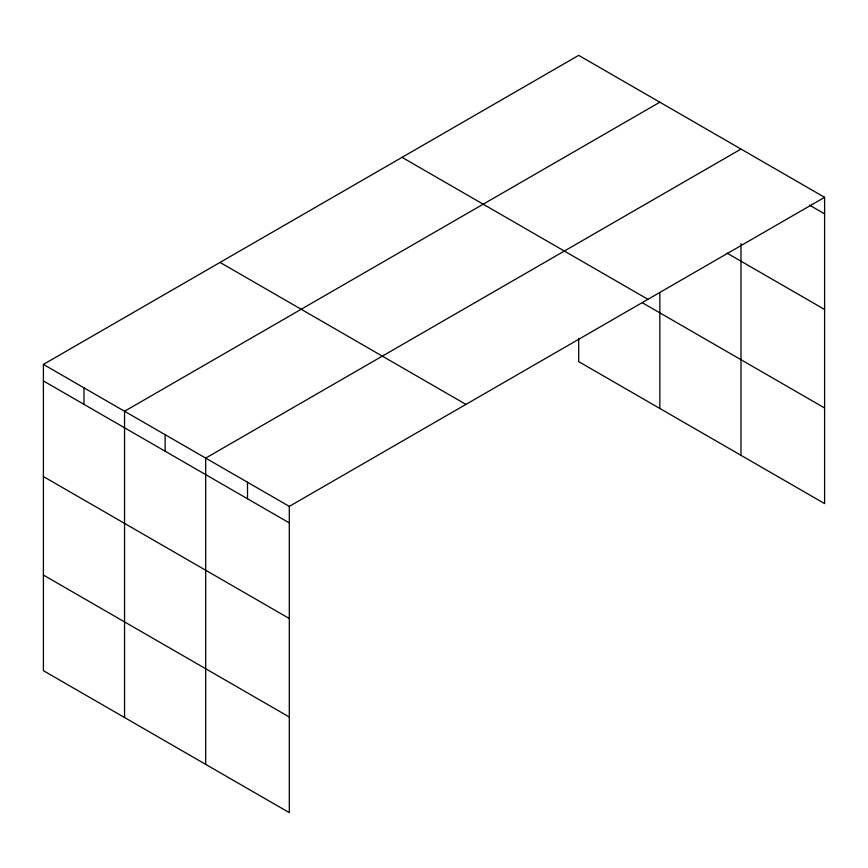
<?xml version="1.0" encoding="UTF-8"?>
<svg xmlns="http://www.w3.org/2000/svg" width="868" height="868" viewBox="0 0 868 868"><rect width="100%" height="100%" fill="white"/><g stroke="black" fill="none" stroke-linecap="round" stroke-linejoin="round"><path stroke-width="1.3" d="M43.4 364.408L289.304 506.38L289.304 812.643L43.4 670.671L43.4 364.408L578.696 55.357L824.6 197.329L824.6 503.592L578.696 361.62L578.696 338.726M659.843 102.207L124.547 411.258L124.547 717.521M740.99 149.068L205.694 458.109L205.694 764.372M289.304 506.38L824.6 197.329M809.508 205.141L824.6 213.853M727.08 253.163L824.6 309.475M402.047 157.347L647.951 299.319M642.45 302.813L824.6 407.982M220.049 262.429L465.953 404.401M43.4 380.933L289.304 522.905M43.4 476.543L289.304 618.515M43.4 575.05L289.304 717.022M740.99 243.691L740.99 455.32M659.843 292.614L659.843 408.47M247.499 482.25L247.499 498.774M165.126 434.684L165.126 451.208M83.979 387.833L83.979 404.358"/></g></svg>
